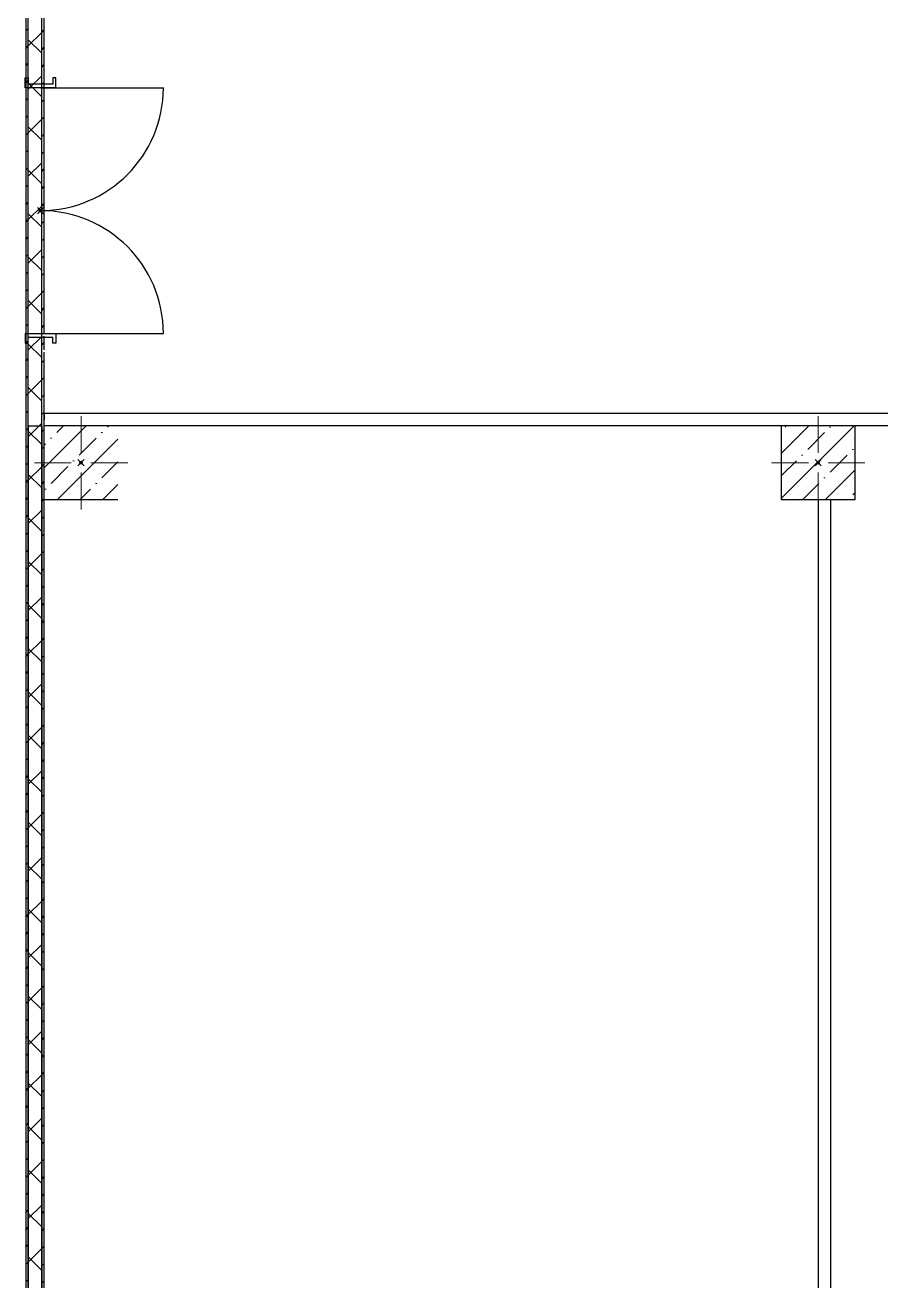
# Model space of a CAD drawing. Extents: x -3873 to 164127, y 7129 to 96529.
# Drawn here: x 45062 to 52027, y 28670 to 38892 of the extents above; entities that cross this region are included whole.
import ezdxf

# ---------------------------------------------------------------- set-up
doc = ezdxf.new("R2010")
doc.units = 0
doc.header["$PDMODE"] = 35
doc.header["$PDSIZE"] = 25
doc.layers.get('0').update_dxf_attribs({"linetype": 'CONTINUOUS'})
doc.layers.add('BUILDING', color=2, linetype='CONTINUOUS')
doc.layers.add('Конструктив - Колонны', color=7, linetype='CONTINUOUS')
for name, color, linetype, lineweight in [('Конструктив - Колонны_Ном._пера__1', 7, 'CONTINUOUS', 25), ('Конструктив - Перегородки_Ном._пера__1', 7, 'CONTINUOUS', 25), ('Конструктив - Перегородки_Ном._пера__100', 7, 'CONTINUOUS', 13)]:
    doc.layers.add(name, color=color, linetype=linetype, lineweight=lineweight)
doc.layers.add('Конструктив - Колонны_Ном._пера__168', color=7, linetype='CONTINUOUS', lineweight=13, true_color=0x03e77f)
doc.layers.add('Конструктив - Колонны_Ном._пера__202', color=7, linetype='CONTINUOUS', lineweight=13, true_color=0xde8d00)
pattern_1 = [(45, (0, 0), (-70.71068, 70.71068), [])]
pattern_2 = [(45, (0, 0), (-176.7767, 176.7767), []), (135, (0, 0), (176.9181, 176.9181), [])]
pattern_3 = [(45, (0, 0), (-183.8478, 183.8478), []), (45, (-91.92, 91.92), (-183.8478, 183.8478), [195, -65, 0, -65])]

# ---------------------------------------------------------------- blocks, each defined once
blk = doc.blocks.new('Стена_6', base_point=(-42300, 59700))
at = {"linetype": 'Continuous'}
h = blk.add_hatch(dxfattribs=at)
h.set_pattern_fill('МЕТАЛЛ__ТВЕРДЫЙ_СПЛАВ__Г_EF', color=256, style=0, pattern_type=2)
h.set_pattern_definition(pattern_1)
h.paths.add_polyline_path([(-42430, -300), (-42430, 59700), (-42450, 59700), (-42450, -300)])
h = blk.add_hatch(dxfattribs=at)
h.set_pattern_fill('ТЕПЛОИЗОЛЯЦИЯ__ГОСТ_', color=256, style=0, pattern_type=2)
h.set_pattern_definition(pattern_2)
h.paths.add_polyline_path([(-42320, -300), (-42320, 59700), (-42430, 59700), (-42430, -300)])
h = blk.add_hatch(dxfattribs=at)
h.set_pattern_fill('МЕТАЛЛ__ТВЕРДЫЙ_СПЛАВ__Г_EF', color=256, style=0, pattern_type=2)
h.set_pattern_definition(pattern_1)
h.paths.add_polyline_path([(-42300, -300), (-42300, 59700), (-42320, 59700), (-42320, -300)])
for p, q in [((-42430, -300), (-42430, 59700)), ((-42320, -300), (-42320, 59700))]:
    blk.add_line(p, q, dxfattribs=at)
at = {"linetype": 'Continuous', "flags": 128}
for points in [[(-42450, 59700), (-42450, -300)], [(-42300, 12450), (-42300, 59700)], [(-42300, 12320), (-42300, 12430)], [(-42300, -300), (-42300, 12300)]]:
    blk.add_lwpolyline(points, dxfattribs=at)
blk = doc.blocks.new('Колонна_19', base_point=(-42000, 12000))
at = {"layer": 'Конструктив - Колонны_Ном._пера__202', "linetype": 'Continuous'}
h = blk.add_hatch(dxfattribs=at)
h.set_pattern_fill('ЖЕЛЕЗОБЕТОН__ГОСТ_', color=256, style=0, pattern_type=2)
h.set_pattern_definition(pattern_3)
h.paths.add_polyline_path([(-42300, 11700), (-41700, 11700), (-41700, 12300), (-42300, 12300)])
at = {"layer": 'Конструктив - Колонны_Ном._пера__1', "linetype": 'Continuous'}
blk.add_line((-42300, 11700), (-41700, 11700), dxfattribs=at)
at = {"layer": 'Конструктив - Колонны_Ном._пера__168', "linetype": 'Continuous'}
for p, q in [((-42000, 12080), (-42000, 12380)), ((-42080, 12000), (-42380, 12000)), ((-41920, 12000), (-41620, 12000)), ((-42000, 11920), (-42000, 11620))]:
    blk.add_line(p, q, dxfattribs=at)
blk.add_point((-42000, 12000), dxfattribs=at)
blk = doc.blocks.new('Колонна_24', base_point=(-36000, 12000))
at = {"layer": 'Конструктив - Колонны_Ном._пера__202', "linetype": 'Continuous'}
h = blk.add_hatch(dxfattribs=at)
h.set_pattern_fill('ЖЕЛЕЗОБЕТОН__ГОСТ_', color=256, style=0, pattern_type=2)
h.set_pattern_definition(pattern_3)
h.paths.add_polyline_path([(-36300, 11700), (-35700, 11700), (-35700, 12300), (-36300, 12300)])
at = {"layer": 'Конструктив - Колонны_Ном._пера__1', "linetype": 'Continuous'}
for p, q in [((-36300, 12300), (-36300, 11700)), ((-35700, 11700), (-35700, 12300)), ((-36300, 11700), (-35700, 11700))]:
    blk.add_line(p, q, dxfattribs=at)
at = {"layer": 'Конструктив - Колонны_Ном._пера__168', "linetype": 'Continuous'}
for p, q in [((-36000, 12080), (-36000, 12380)), ((-36080, 12000), (-36380, 12000)), ((-35920, 12000), (-35620, 12000)), ((-36000, 11920), (-36000, 11620))]:
    blk.add_line(p, q, dxfattribs=at)
blk.add_point((-36000, 12000), dxfattribs=at)
blk = doc.blocks.new('Стена_3', base_point=(-41700, -300))
at = {"linetype": 'Continuous'}
h = blk.add_hatch(dxfattribs=at)
h.set_pattern_fill('МЕТАЛЛ__ТВЕРДЫЙ_СПЛАВ__Г_EF', color=256, style=0, pattern_type=2)
h.set_pattern_definition(pattern_1)
h.paths.add_polyline_path([(-41700, 12300), (-41700, -300), (-41680, -300), (-41680, 12300)])
h = blk.add_hatch(dxfattribs=at)
h.set_pattern_fill('ТЕПЛОИЗОЛЯЦИЯ__ГОСТ_', color=256, style=0, pattern_type=2)
h.set_pattern_definition(pattern_2)
h.paths.add_polyline_path([(-41680, 12300), (-41680, -300), (-41570, -300), (-41570, 12300)])
h = blk.add_hatch(dxfattribs=at)
h.set_pattern_fill('МЕТАЛЛ__ТВЕРДЫЙ_СПЛАВ__Г_EF', color=256, style=0, pattern_type=2)
h.set_pattern_definition(pattern_1)
h.paths.add_polyline_path([(-41570, 12300), (-41570, -300), (-41550, -300), (-41550, 12300)])
for p, q in [((-41680, 12300), (-41680, -300)), ((-41570, 12300), (-41570, -300))]:
    blk.add_line(p, q, dxfattribs=at)
at = {"linetype": 'Continuous', "flags": 128}
for points in [[(-41700, 12300), (-41700, -300)], [(-41680, 12300), (-41570, 12300)], [(-41550, -300), (-41550, 12300)]]:
    blk.add_lwpolyline(points, dxfattribs=at)
blk = doc.blocks.new('building_door_2000x200')
at = {"layer": 'BUILDING', "color": 2, "linetype": 'Continuous'}
for p, q in [((-125, 1080), (-100, 1080)), ((-125, 1000), (-125, 1080)), ((-100, 1080), (-100, 1030)), ((100, 1030), (-100, 1030)), ((125, 1080), (100, 1080)), ((100, 1080), (100, 1030)), ((125, 1000), (125, 1080)), ((0, 1000), (-1000, 1000)), ((125, 1000), (-125, 1000)), ((0, -1000), (-1000, -1000)), ((-125, -1000), (-125, -1080)), ((-125, -1000), (125, -1000)), ((125, -1000), (125, -1080)), ((-125, -1080), (-100, -1080)), ((-100, -1030), (100, -1030)), ((-100, -1080), (-100, -1030)), ((100, -1080), (100, -1030)), ((125, -1080), (100, -1080))]:
    blk.add_line(p, q, dxfattribs=at)
at = {"layer": 'BUILDING', "color": 4, "linetype": 'Continuous'}
for centre, start, end in [((0, 1000), 180, 270), ((0, -1000), 90, 180)]:
    blk.add_arc(centre, 1000, start, end, dxfattribs=at)
at = {"layer": 'BUILDING', "color": 5, "linetype": 'Continuous'}
blk.add_point((0, 0), dxfattribs=at)

msp = doc.modelspace()

# ---------------------------------------------------------------- linework, layer by layer
at = {"layer": 'BUILDING', "color": 2, "linetype": 'BYBLOCK'}
for p, q in [((111217, 35730), (45217, 35730)), ((45217, 35730), (45217, 35680))]:
    msp.add_line(p, q, dxfattribs=at)
at = {"layer": 'BUILDING', "color": 2}
for p, q in [((45217, 35630), (45217, 35680)), ((111217, 35630), (45217, 35630))]:
    msp.add_line(p, q, dxfattribs=at)
at = {"layer": 'BUILDING', "color": 2, "ltscale": 20}
for points in [[(51517, 35030), (51517, 23030)], [(51617, 35030), (51617, 23030)]]:
    msp.add_lwpolyline(points, dxfattribs=at)
at = {"layer": 'Конструктив - Перегородки_Ном._пера__1', "linetype": 'Continuous', "flags": 128}
msp.add_lwpolyline([(45217, 35185), (45217, 35295)], dxfattribs=at)
at = {"layer": 'Конструктив - Перегородки_Ном._пера__100', "linetype": 'Continuous', "flags": 128}
msp.add_lwpolyline([(45217, 35185), (45217, 35295)], dxfattribs=at)

# ---------------------------------------------------------------- block references
at = {"layer": 'BUILDING', "lineweight": 20}
for name, p in [('Стена_6', (45217, 83630)), ('Стена_3', (45067, 23030))]:
    msp.add_blockref(name, p, dxfattribs=at)
at = {"layer": 'BUILDING', "color": 2, "ltscale": 20, "rotation": 180}
msp.add_blockref('building_door_2000x200', (45187, 37382), dxfattribs=at)
at = {"layer": 'Конструктив - Колонны'}
for name, p in [('Колонна_19', (45517, 35330)), ('Колонна_24', (51517, 35330))]:
    msp.add_blockref(name, p, dxfattribs=at)

doc.saveas('drawing.dxf')
